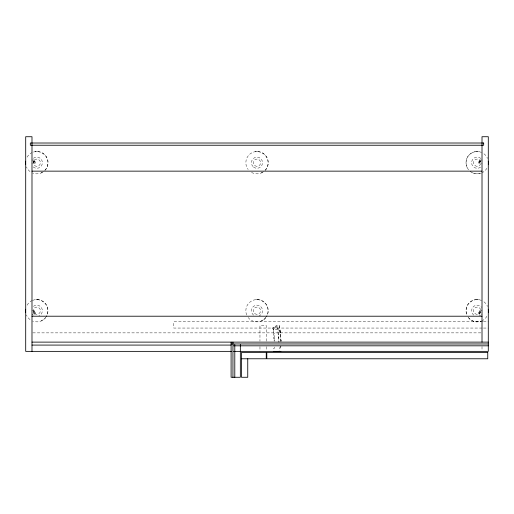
<?xml version="1.0" encoding="UTF-8"?>
<svg xmlns="http://www.w3.org/2000/svg" width="514" height="514" viewBox="0 0 514 514"><rect width="100%" height="100%" fill="white"/><g stroke="black" fill="none" stroke-linecap="round" stroke-linejoin="round"><path stroke-width="0.39" stroke-dasharray="2.57 1.93" d="M275.652 326.3L276.172 325.548L277.001 326.004L277.001 329.397C273.705 330.72 270.839 328.639 274.155 326.615M280.65 346.095L279.108 349.199L279.108 350.291M281.017 346.25L279.507 349.282L279.507 350.291M41.088 172.98L43.42 171.644M261.285 172.98L263.618 171.644M41.088 321.012L43.619 319.56A11.135 11.135 0 0 0 45.707 317.523M261.285 321.012L263.631 319.663M478.656 151.656L475.739 151.656L477.853 151.656M31.99 160.04L34.072 160.04A1.87 1.87 0 0 1 34.072 163.741L31.99 163.741M482.01 160.04L479.928 160.04A1.87 1.87 0 0 0 479.928 163.741L482.01 163.741M38.261 299.688L35.344 299.688L37.458 299.688M258.458 299.688L255.542 299.688L257.655 299.688M478.656 299.688L475.739 299.688L477.853 299.688M31.99 310.662L34.072 310.662A1.87 1.87 0 0 1 34.072 314.362L31.99 314.362M482.01 310.662L479.928 310.662A1.87 1.87 0 0 0 479.928 314.362L482.01 314.362M482.685 321.764L173.732 321.764L173.732 328.054L482.685 328.054M483.488 321.764L488.3 321.764M483.488 328.054L488.3 328.054M280.046 330.046L280.413 332.988M32.793 332.866L481.207 332.866M280.066 332.988L279.744 330.541M278.415 334.871L278.813 334.871M280.278 334.871L280.644 334.871M278.504 337.396L278.903 337.396M280.387 337.396L280.798 337.396M274.527 338.366L273.339 338.366L273.339 336.908L274.129 336.908L274.129 335.674L273.223 334.222L273.223 328.195L277.99 327.174L279.07 342.157M274.527 339.645L274.129 339.645L274.129 341.155M280.862 340.082L281.466 340.082L281.466 341.36M257.655 151.656L255.542 151.656L258.458 151.656A11.135 11.135 0 0 1 264.402 171.091A11.167 11.167 0 0 0 265.539 155.498A11.167 11.167 0 0 0 249.997 153.994A11.167 11.167 0 0 0 248.153 169.504M37.458 151.656L35.344 151.656L38.261 151.656A11.135 11.135 0 0 1 44.204 171.091A11.167 11.167 0 0 0 32.511 152.382M279.096 325.561L280.265 334.524L280.618 342.799M277.611 327.257L278.678 342.157M280.901 341.437L280.766 335.828L279.475 325.478L273.596 326.731L273.596 332.661L274.585 334.241L274.585 341.155M482.01 346.564L482.01 349.828M480.044 160.978L480.044 162.797M480.044 311.6L480.044 313.424M479.813 160.978L479.813 162.797M479.813 311.6L479.813 313.424M274.585 346.989L274.585 348.068L273.185 348.672L273.185 350.246M266.252 341.167L266.252 325.465L259.962 325.465L259.962 341.167M266.252 346.661L266.252 349.803M259.962 346.654L259.962 351.37M34.187 160.978L34.187 162.797M34.187 311.6L34.187 313.424M33.956 160.978L33.956 162.797M33.956 311.6L33.956 313.424M262.609 172.351A11.167 11.167 0 0 1 250.177 171.535M253.588 315.146A5.583 5.583 0 0 1 253.235 306.601A5.583 5.583 0 0 1 261.71 307.725A5.583 5.583 0 0 1 259.146 315.879M246.688 315.011A11.167 11.167 0 0 1 258.073 299.611A11.167 11.167 0 0 1 266.297 316.907A11.135 11.135 0 0 0 258.458 299.701M265.879 317.498A11.167 11.167 0 0 1 248.121 317.498M265.905 317.523A11.135 11.135 0 0 1 263.836 319.586M33.391 158.273A5.583 5.583 0 0 1 41.229 159.289A5.583 5.583 0 0 1 40.195 167.127A5.583 5.583 0 0 1 32.363 166.08M42.411 172.351A11.167 11.167 0 0 1 32.511 173M30.024 171.567A11.167 11.167 0 0 1 26.477 166.947M27.12 157.136A11.167 11.167 0 0 1 31.881 152.671M480.609 167.114A5.583 5.583 0 0 1 472.771 166.093A5.583 5.583 0 0 1 473.805 158.261A5.583 5.583 0 0 1 481.637 159.308M486.88 168.251A11.167 11.167 0 0 1 482.158 172.698M481.489 152.382A11.167 11.167 0 0 0 468.318 169.466A11.167 11.167 0 0 1 475.726 151.598M483.963 153.808A11.167 11.167 0 0 1 487.523 158.44M480.609 315.146A5.583 5.583 0 0 1 479.344 315.879M473.786 315.146A5.583 5.583 0 0 1 473.259 306.768A5.583 5.583 0 0 1 481.637 307.34M486.88 316.283A11.167 11.167 0 0 1 482.158 320.73M468.318 317.498A11.167 11.167 0 0 0 481.489 321.032A11.167 11.167 0 0 1 468.299 317.517M481.489 300.414A11.167 11.167 0 0 0 466.873 314.979A11.167 11.167 0 0 1 475.726 299.63M483.963 301.84A11.167 11.167 0 0 1 487.523 306.472M33.391 306.305A5.583 5.583 0 0 1 41.634 307.925A5.583 5.583 0 0 1 38.948 315.879M33.391 315.146A5.583 5.583 0 0 1 32.363 314.112M32.511 300.414A11.167 11.167 0 0 1 46.099 316.907A11.135 11.135 0 0 0 38.261 299.701M45.682 317.498A11.167 11.167 0 0 1 32.511 321.032M30.024 319.599A11.167 11.167 0 0 1 26.477 314.979M27.12 305.168A11.167 11.167 0 0 1 31.881 300.703M34.072 160.966L33.834 160.998A0.925 0.925 0 0 0 33.834 162.784L34.309 162.784A0.925 0.925 0 0 0 34.309 160.998L34.072 160.966M479.928 160.966L479.69 160.998A0.925 0.925 0 0 0 479.69 162.784L480.166 162.784A0.925 0.925 0 0 0 480.166 160.998L479.928 160.966M34.072 311.587L33.834 311.619A0.925 0.925 0 0 0 33.834 313.405L34.309 313.405A0.925 0.925 0 0 0 34.309 311.619L34.072 311.587M479.928 311.587L479.69 311.619A0.925 0.925 0 0 0 479.69 313.405L480.166 313.405A0.925 0.925 0 0 0 480.166 311.619L479.928 311.587M254.79 165.572A3.63 3.63 0 0 0 260.598 163.163A3.63 3.63 0 0 0 255.606 159.34A3.63 3.63 0 0 0 254.79 165.572M253.601 167.127A5.583 5.583 0 0 0 262.538 163.42A5.583 5.583 0 0 0 254.86 157.535A5.583 5.583 0 0 0 253.601 167.127M254.79 313.604A3.63 3.63 0 0 0 260.598 311.195A3.63 3.63 0 0 0 255.606 307.372A3.63 3.63 0 0 0 254.79 313.604M34.592 165.572A3.63 3.63 0 0 0 40.4 163.163A3.63 3.63 0 0 0 35.408 159.34A3.63 3.63 0 0 0 34.592 165.572M474.987 165.572A3.63 3.63 0 0 0 480.796 163.163A3.63 3.63 0 0 0 475.803 159.34A3.63 3.63 0 0 0 474.987 165.572M470.374 171.535A11.167 11.167 0 0 0 481.489 173A11.167 11.167 0 0 1 470.368 171.547M474.987 313.604A3.63 3.63 0 0 0 480.796 311.195A3.63 3.63 0 0 0 475.803 307.372A3.63 3.63 0 0 0 474.987 313.604M34.592 313.604A3.63 3.63 0 0 0 40.4 311.195A3.63 3.63 0 0 0 35.408 307.372A3.63 3.63 0 0 0 34.592 313.604"/><path stroke-width="0.77" d="M31.99 171.143L482.01 171.143M31.99 316.213L482.01 316.213M31.99 342.118L488.3 342.118M231.094 343.969L488.3 343.969M31.99 345.08L231.094 345.08M233.497 345.819L488.3 345.819M231.73 351.37L25.7 351.37L25.7 136.724L31.99 136.724L31.99 351.37M233.497 351.37L488.3 351.37L488.3 136.724L482.01 136.724L482.01 342.118M273.532 351.383L280.85 351.383M241.458 358.772L266.252 358.772L266.252 352.482L241.458 352.482L241.458 377.276L247.748 377.276L247.748 358.772M240.346 344.515L240.346 377.276L231.094 377.276L231.094 342.118M234.795 344.515L234.795 377.276M232.945 342.118L232.945 377.276M25.681 164.146A11.167 11.167 0 0 1 25.681 161.223M488.306 161.235A11.135 11.135 0 0 1 488.313 164.159M488.306 309.267A11.135 11.135 0 0 1 488.313 312.191M25.681 312.178A11.167 11.167 0 0 1 25.681 309.255M483.674 143.014L30.326 143.014L30.326 145.237L483.674 145.237L483.674 143.014M487.747 352.482L266.805 352.482L266.805 358.772L487.747 358.772L487.747 352.482"/></g></svg>
